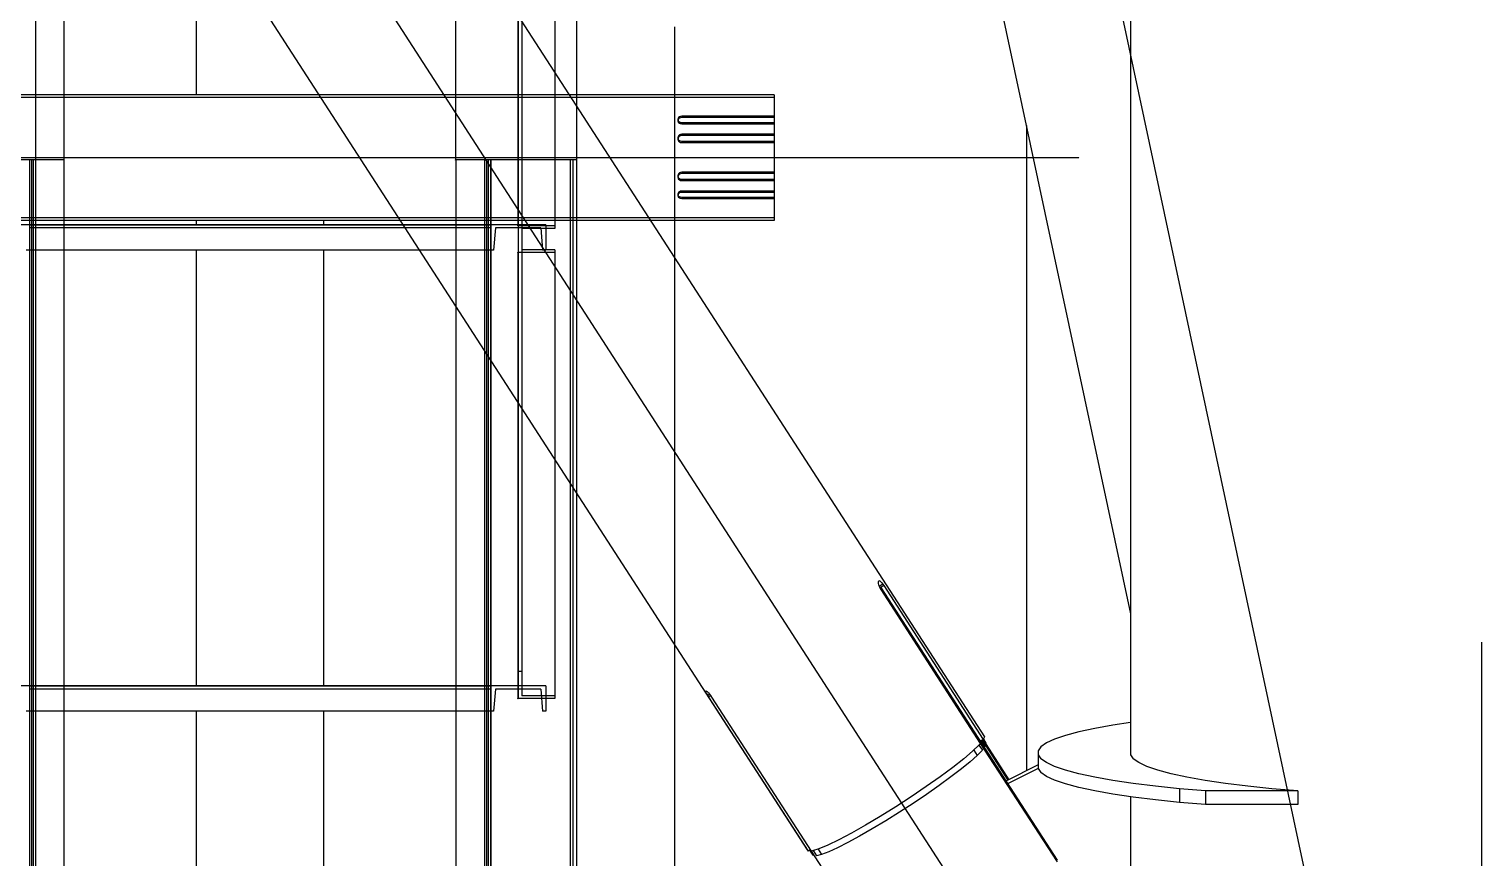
# Model space of a CAD drawing. Header units: millimetres. Extents: x 150209.93 to 150215.05, y 136675.65 to 136679.93.
# Drawn here: x 150211.3393 to 150211.4023, y 136676.8473 to 136676.8832 of the extents above; entities that cross this region are included whole.
import ezdxf

# ---------------------------------------------------------------- set-up
doc = ezdxf.new("R2010")
doc.units = ezdxf.units.MM
doc.header["$LTSCALE"] = 0.25
for name, pattern in [('CENTER', [50.8, 31.75, -6.35, 6.35, -6.35]), ('XKITLINE00', [0]), ('XKITLINE02', [4, 2, -2]), ('XKITLINE03', [6, 3, -1, 1, -1])]:
    doc.linetypes.add(name, pattern=pattern)

# ---------------------------------------------------------------- blocks, each defined once
blk = doc.blocks.new('çatıı')
at = {"color": 116, "linetype": 'XKITLINE02', "true_color": 0x136734}
for p, q in [((12055, 7919.31), (12055, 6234.33)), ((12055.45, 7919.31), (12055.46, 6234.33)), ((12055.85, 7919.31), (12055.85, 6234.33)), ((12147.48, 7919.31), (12147.48, 6234.33)), ((12153.68, 7919.31), (12153.68, 6234.33)), ((12154.13, 7919.31), (12154.13, 6234.33)), ((12154.53, 7919.31), (12154.53, 6234.33)), ((12154.98, 7919.31), (12154.98, 6234.33)), ((12155.07, 7919.31), (12155.06, 6234.33)), ((12172.3, 7919.31), (12172.3, 6234.33)), ((12172.83, 7919.31), (12172.83, 6234.33)), ((12160.98, 6317.52), (12160.98, 6214.27)), ((12161.78, 6316.94), (12161.78, 6214.27)), ((12168.98, 6317.52), (12168.98, 6219.49)), ((12216.48, 6247.88), (11993.51, 6247.88)), ((12062.5, 6248.48), (12036.31, 6248.48)), ((12173.68, 6248.48), (12117.79, 6248.48)), ((12216.48, 6247.88), (12216.48, 6240.3)), ((12173.68, 6246), (12173.68, 6234.33)), ((12195.67, 6243.31), (12195.63, 6243.09)), ((12195.63, 6243.09), (12195.66, 6242.95)), ((12195.63, 6243.09), (12195.63, 6242.81)), ((12195.67, 6243.03), (12195.63, 6242.81)), ((12195.63, 6242.81), (12195.67, 6242.59)), ((12195.66, 6242.95), (12195.67, 6242.87)), ((12195.79, 6243.51), (12195.67, 6243.31)), ((12195.79, 6243.23), (12195.67, 6243.03)), ((12195.67, 6242.87), (12195.79, 6242.68)), ((12195.67, 6242.59), (12195.79, 6242.4)), ((12195.98, 6243.66), (12195.79, 6243.51)), ((12195.95, 6243.36), (12195.79, 6243.23)), ((12195.98, 6242.52), (12195.79, 6242.68)), ((12195.98, 6242.24), (12195.79, 6242.4)), ((12195.98, 6243.38), (12195.95, 6243.36)), ((12196.22, 6243.75), (12195.98, 6243.66)), ((12196.22, 6243.47), (12195.98, 6243.38)), ((12196.22, 6242.42), (12195.98, 6242.52)), ((12196.22, 6242.14), (12195.98, 6242.24)), ((12196.48, 6243.79), (12196.22, 6243.75)), ((12196.48, 6243.5), (12196.22, 6243.47)), ((12196.48, 6242.39), (12196.22, 6242.42)), ((12196.22, 6242.42), (12196.22, 6242.14)), ((12196.48, 6242.11), (12196.22, 6242.14)), ((12216.48, 6243.79), (12196.48, 6243.79)), ((12196.48, 6243.79), (12196.48, 6243.5)), ((12216.48, 6243.5), (12196.48, 6243.5)), ((12216.48, 6242.39), (12196.48, 6242.39)), ((12196.48, 6242.39), (12196.48, 6242.11)), ((12216.48, 6242.11), (12196.48, 6242.11)), ((12195.67, 6239.36), (12195.63, 6239.11)), ((12195.63, 6239.11), (12195.67, 6238.87)), ((12195.63, 6239.11), (12195.63, 6238.83)), ((12195.67, 6239.08), (12195.63, 6238.83)), ((12195.63, 6238.83), (12195.67, 6238.59)), ((12195.79, 6239.58), (12195.67, 6239.36)), ((12195.79, 6239.3), (12195.67, 6239.08)), ((12195.67, 6238.87), (12195.79, 6238.65)), ((12195.67, 6238.59), (12195.79, 6238.37)), ((12195.98, 6239.76), (12195.79, 6239.58)), ((12195.98, 6239.48), (12195.79, 6239.3)), ((12195.98, 6238.47), (12195.79, 6238.65)), ((12195.95, 6238.22), (12195.79, 6238.37)), ((12195.95, 6238.22), (12195.98, 6238.19)), ((12196.22, 6239.87), (12195.98, 6239.76)), ((12196.22, 6239.59), (12195.98, 6239.48)), ((12196.22, 6238.38), (12195.98, 6238.47)), ((12196.22, 6238.06), (12195.98, 6238.19)), ((12196.48, 6239.91), (12196.22, 6239.87)), ((12196.22, 6239.87), (12196.22, 6239.59)), ((12196.48, 6239.63), (12196.22, 6239.59)), ((12196.48, 6238.31), (12196.22, 6238.38)), ((12216.48, 6239.91), (12196.48, 6239.91)), ((12196.48, 6239.91), (12196.48, 6239.63)), ((12216.48, 6239.63), (12196.48, 6239.63)), ((12216.48, 6238.31), (12196.48, 6238.31)), ((12196.48, 6238.31), (12196.48, 6238.02)), ((12216.48, 6239.58), (12216.48, 6237.38)), ((12196.48, 6238.02), (12196.22, 6238.06)), ((12216.48, 6238.02), (12196.48, 6238.02)), ((12062.5, 6234.33), (12055, 6234.33)), ((12062.5, 6234.33), (12055, 6234.33)), ((12055, 6234.33), (12055, 5549.66)), ((12055, 6234.33), (12055, 5550.5)), ((12055.45, 6234.33), (12055.45, 5550.5)), ((12055.85, 6234.33), (12055.85, 5549.66)), ((12062.5, 6234.33), (12062.5, 5611.72)), ((12154.98, 6234.33), (12147.48, 6234.33)), ((12147.48, 6234.33), (12147.48, 5549.66)), ((12147.48, 6234.33), (12147.48, 6202.55)), ((12154.98, 6234.33), (12147.48, 6234.33)), ((12173.68, 6234.33), (12153.68, 6234.33)), ((12153.68, 6234.33), (12153.68, 6192.95)), ((12173.68, 6234.33), (12153.68, 6234.33)), ((12154.13, 6234.33), (12154.13, 5549.66)), ((12154.53, 6234.33), (12154.53, 6057.52)), ((12154.98, 6234.33), (12154.98, 5549.66)), ((12154.98, 6234.33), (12154.98, 6056.67)), ((12155.06, 6234.33), (12155.06, 6058.06)), ((12172.3, 6234.33), (12172.3, 6075.29)), ((12172.83, 6234.33), (12172.83, 6075.83)), ((12173.68, 6234.33), (12173.68, 6162.01)), ((12195.67, 6231.1), (12195.63, 6230.85)), ((12195.63, 6230.85), (12195.65, 6230.71)), ((12195.63, 6230.85), (12195.63, 6230.57)), ((12195.79, 6231.32), (12195.67, 6231.1)), ((12195.95, 6231.46), (12195.79, 6231.32)), ((12195.98, 6231.5), (12195.95, 6231.46)), ((12196.22, 6231.63), (12195.98, 6231.5)), ((12196.48, 6231.67), (12196.22, 6231.63)), ((12216.48, 6231.67), (12196.48, 6231.67)), ((12196.48, 6231.67), (12196.48, 6231.37)), ((12216.48, 6230.05), (12196.48, 6230.05)), ((12196.48, 6230.05), (12196.48, 6230.05)), ((12216.48, 6231.37), (12216.48, 6230.05)), ((12195.67, 6227.09), (12195.63, 6226.87)), ((12195.63, 6226.87), (12195.66, 6226.73)), ((12195.63, 6226.87), (12195.63, 6226.59)), ((12195.79, 6227.29), (12195.67, 6227.09)), ((12195.98, 6227.44), (12195.79, 6227.29)), ((12196.22, 6227.54), (12195.98, 6227.44)), ((12196.48, 6227.58), (12196.22, 6227.54)), ((12196.22, 6227.54), (12196.22, 6227.26)), ((12196.48, 6226.19), (12196.46, 6226.19)), ((12216.48, 6227.58), (12196.48, 6227.58)), ((12196.48, 6227.58), (12196.48, 6227.3)), ((12216.48, 6226.19), (12196.48, 6226.19)), ((12216.48, 6227.3), (12216.48, 6226.47)), ((12216.48, 6227.09), (12216.48, 6221.8)), ((12216.48, 6226.47), (12216.48, 6225.89)), ((12216.48, 6224.24), (12216.48, 6222.33)), ((12216.48, 6221.8), (11993.51, 6221.8)), ((12062.5, 6221.2), (12036.3, 6221.2)), ((12055, 6220.27), (12043, 6220.27)), ((12055, 6220.27), (12055, 6214.77)), ((12062.5, 6220.27), (12055, 6220.27)), ((12055, 6220.27), (12055, 6214.77)), ((12055, 6220.27), (12055, 6214.77)), ((12154.98, 6219.57), (12055, 6219.57)), ((12189.71, 6221.2), (12135.42, 6221.2)), ((12154.98, 6220.27), (12136.02, 6220.27)), ((12154.98, 6220.27), (12154.98, 6214.77)), ((12154.98, 6220.27), (12154.98, 6214.77)), ((12166.98, 6220.27), (12154.98, 6220.27)), ((12154.98, 6220.27), (12154.98, 6214.77)), ((12156.05, 6219.57), (12155.66, 6214.77)), ((12156.05, 6219.57), (12155.66, 6214.77)), ((12165.92, 6219.57), (12156.05, 6219.57)), ((12160.98, 6220.09), (12160.98, 6117.52)), ((12161.78, 6220.09), (12160.98, 6220.09)), ((12168.98, 6220.07), (12160.98, 6220.07)), ((12161.78, 6220.09), (12161.78, 6118.11)), ((12168.98, 6219.49), (12161.78, 6219.49)), ((12165.92, 6219.57), (12166.3, 6214.77)), ((12165.92, 6219.57), (12166.3, 6214.77)), ((12166.98, 6220.27), (12166.98, 6214.77)), ((12166.98, 6220.27), (12166.98, 6214.77)), ((12216.48, 6222.24), (12216.48, 6221.6)), ((12216.48, 6221.6), (12216.48, 6221.43)), ((12055, 6214.77), (12054.32, 6214.77)), ((12062.5, 6214.77), (12055, 6214.77)), ((12154.98, 6214.77), (12139.58, 6214.77)), ((12155.66, 6214.77), (12154.98, 6214.77)), ((12161.78, 6214.27), (12160.98, 6214.27)), ((12168.98, 6214.26), (12160.98, 6214.26)), ((12168.98, 6214.84), (12161.78, 6214.84)), ((12166.98, 6214.77), (12166.3, 6214.77)), ((12168.98, 6214.84), (12168.98, 6117.52)), ((12161.78, 6123.35), (12160.98, 6123.35)), ((12055, 6120.27), (12043, 6120.27)), ((12055, 6120.27), (12055, 6114.77)), ((12062.5, 6120.27), (12055, 6120.27)), ((12055, 6120.27), (12055, 6114.77)), ((12055, 6120.27), (12055, 6114.77)), ((12154.98, 6119.57), (12055, 6119.57)), ((12154.98, 6120.27), (12147.48, 6120.27)), ((12154.98, 6120.27), (12154.98, 6114.77)), ((12154.98, 6120.27), (12154.98, 6114.77)), ((12166.98, 6120.27), (12154.98, 6120.27)), ((12154.98, 6120.27), (12154.98, 6114.77)), ((12156.05, 6119.57), (12155.66, 6114.77)), ((12156.05, 6119.57), (12155.66, 6114.77)), ((12165.92, 6119.57), (12156.05, 6119.57)), ((12165.92, 6119.57), (12166.3, 6114.77)), ((12165.92, 6119.57), (12166.3, 6114.77)), ((12166.98, 6120.27), (12166.98, 6114.77)), ((12166.98, 6120.27), (12166.98, 6114.77)), ((12168.98, 6117.52), (12160.98, 6117.52)), ((12168.98, 6118.11), (12161.78, 6118.11)), ((12055, 6114.77), (12054.32, 6114.77)), ((12062.5, 6114.77), (12055, 6114.77)), ((12154.98, 6114.77), (12147.48, 6114.77)), ((12155.66, 6114.77), (12154.98, 6114.77)), ((12166.98, 6114.77), (12166.3, 6114.77))]:
    blk.add_line(p, q, dxfattribs=at)
at = {"color": 1, "linetype": 'XKITLINE03'}
for p, q in [((12055, 7919.31), (12055, 6234.33)), ((12147.48, 6234.33), (12147.48, 7919.31)), ((12160.98, 6234.33), (12160.98, 7919.31)), ((12160.98, 6220.07), (12160.98, 6317.52)), ((11927.5, 6234.84), (12282.5, 6234.84)), ((12055, 6234.33), (12055, 5549.66)), ((12147.48, 5549.66), (12147.48, 6234.33)), ((12055, 6220.27), (12154.98, 6220.27)), ((12055, 6220.27), (12055, 6220.27)), ((12154.98, 6220.27), (12154.98, 6220.27)), ((12160.98, 6117.52), (12160.98, 6214.26)), ((12055, 6120.27), (12154.98, 6120.27)), ((12055, 6120.27), (12055, 6120.27)), ((12154.98, 6120.27), (12154.98, 6120.27))]:
    blk.add_line(p, q, dxfattribs=at)
at = {"color": 8, "linetype": 'CENTER'}
for p, q in [((12370, 5629.8), (12370, 7286.23)), ((12370, 5900.27), (11840, 6720.27)), ((12370, 5900.27), (12195, 6720.27)), ((12195, 4763.35), (12195, 6431.43))]:
    blk.add_line(p, q, dxfattribs=at)
at = {"color": 7, "linetype": 'XKITLINE00'}
for p, q in [((12173.68, 6697.45), (12173.68, 6246)), ((12056.31, 6343.61), (12056.31, 6234.33)), ((12062.5, 6334.02), (12062.5, 6234.33)), ((12117.79, 6248.48), (12062.5, 6248.48)), ((12216.48, 6248.48), (12173.68, 6248.48)), ((12216.48, 6248.48), (12216.48, 6237.38)), ((12216.48, 6237.38), (12216.48, 6231.37)), ((12056.3, 6234.33), (12036.3, 6234.33)), ((12056.31, 6234.33), (12036.31, 6234.33)), ((12056.3, 6234.33), (12056.3, 5923.1)), ((12062.5, 6234.33), (12056.31, 6234.33)), ((12062.5, 6234.33), (12056.31, 6234.33)), ((12062.5, 6234.33), (12062.5, 5923.1)), ((12195.67, 6230.82), (12195.63, 6230.57)), ((12195.63, 6230.57), (12195.67, 6230.32)), ((12195.65, 6230.71), (12195.67, 6230.61)), ((12195.79, 6231.04), (12195.67, 6230.82)), ((12195.67, 6230.61), (12195.79, 6230.38)), ((12195.67, 6230.32), (12195.79, 6230.1)), ((12195.98, 6231.21), (12195.79, 6231.04)), ((12195.98, 6230.21), (12195.79, 6230.38)), ((12195.98, 6229.93), (12195.79, 6230.1)), ((12196.22, 6231.31), (12195.98, 6231.21)), ((12196.22, 6230.09), (12195.98, 6230.21)), ((12196.22, 6229.81), (12195.98, 6229.93)), ((12196.48, 6231.37), (12196.22, 6231.31)), ((12196.48, 6230.05), (12196.22, 6230.09)), ((12196.22, 6230.09), (12196.22, 6229.81)), ((12196.48, 6229.77), (12196.22, 6229.81)), ((12216.48, 6231.37), (12196.48, 6231.37)), ((12196.48, 6230.05), (12196.48, 6229.77)), ((12216.48, 6229.77), (12196.48, 6229.77)), ((12216.48, 6230.05), (12216.48, 6227.3)), ((12195.67, 6226.81), (12195.63, 6226.59)), ((12195.63, 6226.59), (12195.67, 6226.37)), ((12195.66, 6226.73), (12195.67, 6226.65)), ((12195.79, 6227.01), (12195.67, 6226.81)), ((12195.67, 6226.65), (12195.79, 6226.46)), ((12195.67, 6226.37), (12195.79, 6226.18)), ((12195.98, 6227.16), (12195.79, 6227.01)), ((12195.95, 6226.33), (12195.79, 6226.46)), ((12195.98, 6226.02), (12195.79, 6226.18)), ((12195.98, 6226.3), (12195.95, 6226.33)), ((12196.22, 6227.26), (12195.98, 6227.16)), ((12196.22, 6226.22), (12195.98, 6226.3)), ((12196.22, 6225.94), (12195.98, 6226.02)), ((12196.48, 6227.3), (12196.22, 6227.26)), ((12196.46, 6226.19), (12196.22, 6226.22)), ((12196.48, 6225.89), (12196.22, 6225.94)), ((12216.48, 6227.3), (12196.48, 6227.3)), ((12196.48, 6226.19), (12196.48, 6225.89)), ((12216.48, 6225.89), (12196.48, 6225.89)), ((12216.48, 6226.07), (12216.48, 6221.43)), ((12135.42, 6221.2), (12062.5, 6221.2)), ((12136.02, 6220.27), (12062.5, 6220.27)), ((12216.48, 6221.2), (12189.71, 6221.2)), ((12216.48, 6221.43), (12216.48, 6221.2)), ((12139.58, 6214.77), (12062.5, 6214.77)), ((12147.48, 6202.55), (12147.48, 5923.1)), ((12153.68, 6192.95), (12153.68, 6056.67)), ((12173.68, 6162.01), (12173.68, 6076.68)), ((12147.48, 6120.27), (12062.5, 6120.27)), ((12147.48, 6114.77), (12062.5, 6114.77))]:
    blk.add_line(p, q, dxfattribs=at)
at = {"color": 8, "linetype": 'XKITLINE00'}
for p, q in [((12293.8, 6677.02), (12293.8, 6105.29)), ((11986.35, 6535.83), (12262.11, 6109.19)), ((11947.88, 6511.36), (12223.64, 6084.72)), ((12259.07, 6298.59), (12293.8, 6135.9)), ((12091.2, 6289.63), (12091.2, 6248.48)), ((12271.2, 6241.8), (12271.2, 6101.84)), ((12091.2, 6221.2), (12091.2, 6220.27)), ((12118.8, 6221.2), (12118.8, 6220.27)), ((12091.2, 6214.77), (12091.2, 6120.27)), ((12118.8, 6214.77), (12118.8, 6120.27)), ((12239.09, 6142.89), (12239.06, 6142.71)), ((12239.06, 6142.71), (12239.08, 6142.47)), ((12239.08, 6142.47), (12239.15, 6142.18)), ((12239.18, 6143), (12239.09, 6142.89)), ((12239.15, 6142.18), (12239.27, 6141.86)), ((12239.32, 6143.02), (12239.18, 6143)), ((12239.27, 6141.86), (12239.44, 6141.52)), ((12240.06, 6142.31), (12239.29, 6141.82)), ((12239.49, 6142.96), (12239.32, 6143.02)), ((12239.44, 6141.52), (12239.63, 6141.18)), ((12240.27, 6142), (12239.46, 6141.48)), ((12239.64, 6141.58), (12239.47, 6141.47)), ((12239.58, 6142.91), (12239.49, 6142.96)), ((12239.64, 6141.35), (12239.57, 6141.29)), ((12239.58, 6142.91), (12239.67, 6142.81)), ((12239.63, 6141.18), (12261.22, 6107.78)), ((12239.64, 6141.58), (12239.64, 6141.35)), ((12239.64, 6141.58), (12277.85, 6082.46)), ((12239.64, 6141.35), (12261.22, 6107.95)), ((12239.67, 6142.81), (12239.86, 6142.58)), ((12239.86, 6142.58), (12240.06, 6142.31)), ((12240.06, 6142.31), (12240.27, 6142)), ((12240.27, 6142), (12261.86, 6108.6)), ((12201.67, 6119.14), (12201.64, 6119.06)), ((12201.64, 6119.06), (12201.66, 6118.91)), ((12201.66, 6118.91), (12201.69, 6118.81)), ((12201.76, 6119.15), (12201.67, 6119.14)), ((12201.69, 6118.81), (12201.76, 6118.7)), ((12201.89, 6119.08), (12201.76, 6119.15)), ((12201.76, 6118.7), (12201.91, 6118.46)), ((12202.07, 6118.94), (12201.89, 6119.08)), ((12201.91, 6118.46), (12202.1, 6118.17)), ((12202.07, 6118.94), (12202.27, 6118.73)), ((12202.52, 6118.43), (12202.1, 6118.17)), ((12202.27, 6118.73), (12202.49, 6118.47)), ((12202.49, 6118.47), (12202.72, 6118.17)), ((12202.1, 6118.17), (12202.3, 6117.85)), ((12202.3, 6117.85), (12223.89, 6084.45)), ((12202.74, 6118.13), (12202.31, 6117.86)), ((12202.72, 6118.17), (12202.93, 6117.85)), ((12202.93, 6117.85), (12224.52, 6084.45)), ((12091.2, 6114.77), (12091.2, 6020.27)), ((12118.8, 6114.77), (12118.8, 6020.27)), ((12293.8, 6112.31), (12289.95, 6111.74)), ((12262.11, 6109.19), (12261.86, 6108.6)), ((12279.69, 6109.53), (12277.34, 6108.72)), ((12282.59, 6110.3), (12279.69, 6109.53)), ((12286.02, 6111.04), (12282.59, 6110.3)), ((12289.95, 6111.74), (12286.02, 6111.04)), ((12259.53, 6106.09), (12257.61, 6104.46)), ((12260.95, 6107.46), (12259.53, 6106.09)), ((12259.79, 6106.35), (12260.55, 6105.17)), ((12261.66, 6106.29), (12260.55, 6105.17)), ((12260.92, 6107.43), (12261.66, 6106.29)), ((12261.22, 6107.78), (12260.95, 6107.46)), ((12261.22, 6107.95), (12261.15, 6107.89)), ((12261.86, 6108.6), (12261.22, 6108.19)), ((12261.47, 6108.35), (12261.22, 6108.19)), ((12261.22, 6107.95), (12261.22, 6107.8)), ((12261.22, 6107.8), (12277.85, 6082.08)), ((12261.47, 6108.35), (12262.28, 6107.1)), ((12261.73, 6108.51), (12262.44, 6107.42)), ((12261.9, 6108.69), (12262.44, 6107.85)), ((12262.28, 6107.1), (12262.03, 6106.94)), ((12262.44, 6107.42), (12262.28, 6107.1)), ((12262.38, 6107.29), (12267.21, 6099.82)), ((12262.44, 6107.85), (12262.5, 6107.67)), ((12262.5, 6107.67), (12262.44, 6107.42)), ((12262.47, 6107.53), (12267.39, 6099.91)), ((12274.37, 6107.04), (12273.77, 6106.18)), ((12273.77, 6106.18), (12273.77, 6105.32)), ((12275.56, 6107.89), (12274.37, 6107.04)), ((12277.34, 6108.72), (12275.56, 6107.89)), ((12293.8, 6106.22), (12293.77, 6106.18)), ((12293.77, 6106.18), (12293.77, 6105.32)), ((12257.61, 6104.46), (12255.24, 6102.59)), ((12259.02, 6103.81), (12257.11, 6102.25)), ((12260.55, 6105.17), (12259.02, 6103.81)), ((12273.77, 6103.15), (12266.77, 6099.6)), ((12273.77, 6105.32), (12274.37, 6104.47)), ((12273.77, 6105.32), (12273.77, 6102.35)), ((12275.56, 6103.62), (12274.37, 6104.47)), ((12277.34, 6102.79), (12275.56, 6103.62)), ((12279.69, 6101.98), (12277.34, 6102.79)), ((12293.77, 6105.32), (12294.37, 6104.47)), ((12295.56, 6103.62), (12294.37, 6104.47)), ((12297.34, 6102.79), (12295.56, 6103.62)), ((12299.69, 6101.98), (12297.34, 6102.79)), ((12252.49, 6100.55), (12249.45, 6098.41)), ((12254.85, 6100.52), (12252.31, 6098.66)), ((12255.24, 6102.59), (12252.49, 6100.55)), ((12257.11, 6102.25), (12254.85, 6100.52)), ((12273.77, 6102.38), (12267.14, 6099.02)), ((12273.77, 6102.35), (12274.37, 6101.49)), ((12275.56, 6100.64), (12274.37, 6101.49)), ((12277.34, 6099.81), (12275.56, 6100.64)), ((12279.69, 6099.01), (12277.34, 6099.81)), ((12282.59, 6101.21), (12279.69, 6101.98)), ((12286.02, 6100.46), (12282.59, 6101.21)), ((12289.95, 6099.76), (12286.02, 6100.46)), ((12294.36, 6099.11), (12289.95, 6099.76)), ((12302.59, 6101.21), (12299.69, 6101.98)), ((12306.02, 6100.46), (12302.59, 6101.21)), ((12309.95, 6099.76), (12306.02, 6100.46)), ((12314.36, 6099.11), (12309.95, 6099.76)), ((12249.45, 6098.41), (12246.21, 6096.22)), ((12249.56, 6096.74), (12246.66, 6094.79)), ((12252.31, 6098.66), (12249.56, 6096.74)), ((12282.59, 6098.23), (12279.69, 6099.01)), ((12286.02, 6097.49), (12282.59, 6098.23)), ((12289.95, 6096.79), (12286.02, 6097.49)), ((12294.36, 6096.14), (12289.95, 6096.79)), ((12299.2, 6098.51), (12294.36, 6099.11)), ((12304.44, 6097.97), (12299.2, 6098.51)), ((12310.04, 6097.48), (12304.44, 6097.97)), ((12304.44, 6097.97), (12304.44, 6094.99)), ((12330.04, 6097.48), (12310.04, 6097.48)), ((12310.04, 6097.48), (12310.04, 6094.51)), ((12319.2, 6098.51), (12314.36, 6099.11)), ((12324.44, 6097.97), (12319.2, 6098.51)), ((12330.04, 6097.48), (12324.44, 6097.97)), ((12330.04, 6097.48), (12330.04, 6094.51)), ((12242.87, 6094.05), (12239.53, 6091.97)), ((12246.21, 6096.22), (12242.87, 6094.05)), ((12246.66, 6094.79), (12243.68, 6092.86)), ((12293.8, 6096.22), (12293.8, 6003.21)), ((12299.2, 6095.53), (12294.36, 6096.14)), ((12304.44, 6094.99), (12299.2, 6095.53)), ((12310.04, 6094.51), (12304.44, 6094.99)), ((12330.04, 6094.51), (12310.04, 6094.51)), ((12236.29, 6090.04), (12233.25, 6088.32)), ((12239.53, 6091.97), (12236.29, 6090.04)), ((12240.71, 6091), (12237.8, 6089.26)), ((12243.68, 6092.86), (12240.71, 6091)), ((12233.25, 6088.32), (12230.51, 6086.87)), ((12235.05, 6087.69), (12232.51, 6086.31)), ((12237.8, 6089.26), (12235.05, 6087.69)), ((12223.64, 6084.72), (12223.89, 6084.45)), ((12224.34, 6084.74), (12223.89, 6084.45)), ((12224.21, 6084.66), (12224.92, 6083.56)), ((12224.34, 6084.74), (12224.28, 6084.7)), ((12224.28, 6084.7), (12225.09, 6083.45)), ((12224.8, 6084.47), (12224.52, 6084.45)), ((12224.53, 6084.45), (12241.14, 6058.74)), ((12226.21, 6084.91), (12224.8, 6084.47)), ((12225, 6084.53), (12225.71, 6083.43)), ((12226.07, 6084.86), (12226.81, 6083.72)), ((12228.14, 6085.72), (12226.21, 6084.91)), ((12228.34, 6084.3), (12226.81, 6083.72)), ((12230.51, 6086.87), (12228.14, 6085.72)), ((12230.26, 6085.17), (12228.34, 6084.3)), ((12232.51, 6086.31), (12230.26, 6085.17)), ((12225.09, 6083.45), (12224.92, 6083.56)), ((12225.15, 6083.49), (12225.09, 6083.45)), ((12226.81, 6083.72), (12225.71, 6083.43))]:
    blk.add_line(p, q, dxfattribs=at)
at = {"color": 1, "linetype": 'XKITLINE00'}
for centre in [(12055, 6234.33), (12055, 6234.33), (12147.48, 6234.33), (12147.48, 6234.33), (12160.98, 6234.33), (12282.5, 6234.84), (12055, 6220.27), (12055, 6220.27), (12154.98, 6220.27), (12154.98, 6220.27), (12160.98, 6220.07), (12160.98, 6214.26), (12055, 6120.27), (12055, 6120.27), (12154.98, 6120.27), (12154.98, 6120.27), (12160.98, 6117.52)]:
    blk.add_circle(centre, 0.05, dxfattribs=at)

msp = doc.modelspace()

# ---------------------------------------------------------------- block references
at = {"xscale": 0.0002000170049888334, "yscale": 0.0002000170049888334, "zscale": 0.0002000170049888334}
msp.add_blockref('çatıı', (150208.928067, 136675.630592), dxfattribs=at)

doc.saveas('drawing.dxf')
